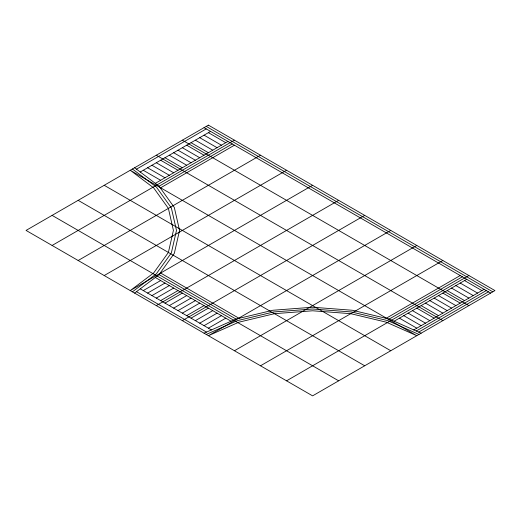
<?xml version="1.0" encoding="UTF-8"?>
<svg xmlns="http://www.w3.org/2000/svg" width="521" height="521" viewBox="0 0 521 521"><rect width="100%" height="100%" fill="white"/><g stroke="black" fill="none" stroke-linecap="round" stroke-linejoin="round"><path stroke-width="0.78" d="M132.419 291.832L156.326 273.844L171.357 252.9L176.482 230.419L171.357 207.944L156.326 186.993L132.419 169.006M134.594 293.089L158.983 274.73L174.32 253.356L179.55 230.419L174.32 207.482L158.983 186.108L134.594 167.755M136.476 169.175L206.231 128.902M140.247 172.008L210.569 131.409M155.33 183.353L227.938 141.432M52.1 245.463L234.45 140.182M159.061 186.212L232.281 143.939M160.331 187.983L234.45 145.196M78.15 260.5L260.5 155.219M104.2 275.537L286.55 170.263M312.6 185.3L130.25 290.581L153.669 272.958L168.387 252.438L173.408 230.419L168.387 208.4L153.669 187.879L130.25 170.263L416.8 335.7L386.282 322.18L350.737 313.681L312.6 310.783L274.463 313.681L238.918 322.18L208.4 335.7L390.75 230.419M143.275 290.581L160.644 280.552M147.619 293.089L164.981 283.059M151.956 295.596L169.325 285.567M156.3 298.097L173.669 288.074M160.644 300.604L178.006 290.581M156.3 305.619L338.65 200.338M164.981 303.111L182.35 293.089M169.325 305.619L186.694 295.596M173.669 308.126L191.031 298.097M178.006 310.633L195.375 300.604M182.35 313.141L199.719 303.111M186.694 315.648L204.056 305.619M182.35 320.662L364.7 215.381M191.031 318.155L208.4 308.126M195.375 320.662L212.744 310.633M199.719 323.163L217.081 313.141M204.056 325.671L221.425 315.648M208.4 328.178L225.769 318.155M234.45 350.737L416.8 245.463M260.5 365.781L442.85 260.5M386.1 318.331L460.219 275.537M389.167 319.067L462.387 276.794M286.55 380.818L468.9 275.537M394.117 321.223L466.731 279.302M413.772 329.93L484.094 289.324M416.227 331.017L486.269 290.581M418.682 332.105L488.438 291.832M204.056 333.193L235.85 319.106L272.874 310.255L312.6 307.234L352.326 310.255L389.35 319.106L421.144 333.193M206.231 334.443L237.387 320.643L273.668 311.968L312.6 309.005L351.532 311.968L387.813 320.643L418.969 334.443M206.231 126.395L492.781 291.832M204.056 127.645L490.606 293.089M208.4 132.66L225.769 142.689M464.556 280.552L481.925 290.581M204.056 135.167L221.425 145.196M460.219 283.059L477.581 293.089M199.719 137.674L217.081 147.704M455.875 285.567L473.244 295.596M195.375 140.182L212.744 150.211M451.531 288.074L468.9 298.097M191.031 142.689L208.4 152.712M447.194 290.581L464.556 300.604M182.35 140.182L468.9 305.619M186.694 145.196L204.056 155.219M442.85 293.089L460.219 303.111M182.35 147.704L199.719 157.726M438.506 295.596L455.875 305.619M178.006 150.211L195.375 160.234M434.169 298.097L451.531 308.126M173.669 152.712L191.031 162.741M429.825 300.604L447.194 310.633M169.325 155.219L186.694 165.248M425.481 303.111L442.85 313.141M164.981 157.726L182.35 167.755M421.144 305.619L438.506 315.648M156.3 155.219L442.85 320.662M160.644 160.234L178.006 170.263M416.8 308.126L434.169 318.155M156.3 162.741L173.669 172.77M412.456 310.633L429.825 320.662M151.956 165.248L169.325 175.277M408.119 313.141L425.481 323.163M147.619 167.755L164.981 177.778M403.775 315.648L421.144 325.671M143.275 170.263L160.644 180.286M399.431 318.155L416.8 328.178M104.2 185.3L390.75 350.737M78.15 200.338L364.7 365.781M160.331 272.854L239.1 318.331M159.061 274.626L236.033 319.067M52.1 215.381L338.65 380.818M155.33 277.485L231.083 321.223M140.247 288.829L211.428 329.93M136.476 291.669L206.518 332.105M208.4 125.144L26.05 230.419L312.6 395.856L494.95 290.581L208.4 125.144"/></g></svg>
